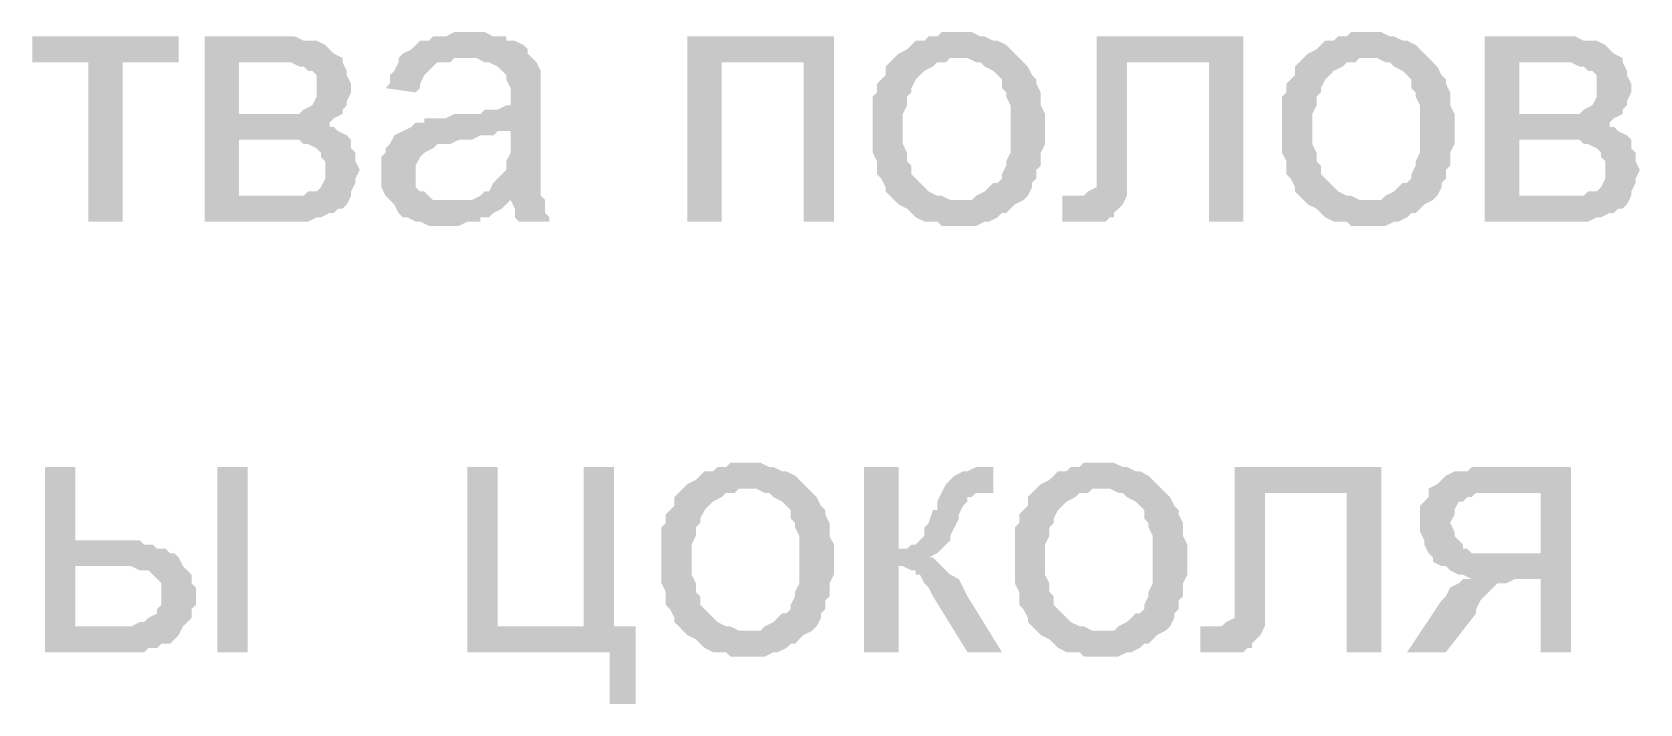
# Model space of a CAD drawing. Header units: millimetres. Extents: x -383313 to -161684, y -117025 to 99224.
# Drawn here: x -350254 to -348675, y -30309 to -29648 of the extents above; entities that cross this region are included whole.
import ezdxf

# ---------------------------------------------------------------- set-up
doc = ezdxf.new("R2010")
doc.units = ezdxf.units.MM
doc.header["$MEASUREMENT"] = 0
doc.layers.add('PDF_Solid Fills', color=7, linetype='Continuous')

# ---------------------------------------------------------------- blocks, each defined once
blk = doc.blocks.new('A$Cf5759c35')
at = {"layer": 'PDF_Solid Fills'}
for points in [[(8640.1, -11383.4), (8640.1, -11383.4), (8623.1, -11383.4), (8614.7, -11387.7), (8610.4, -11387.7), (8602, -11387.7), (8597.7, -11391.9), (8589.3, -11391.9), (8585, -11396.1), (8580.8, -11400.4), (8572.3, -11404.6), (8568.1, -11408.8), (8631.6, -11408.8), (8635.8, -11408.8), (8644.3, -11408.8), (8652.8, -11413.1), (8657, -11413.1), (8665.5, -11417.3), (8669.7, -11421.5), (8669.7, -11421.5), (8673.9, -11425.8), (8673.9, -11430), (8678.2, -11438.5), (8678.2, -11446.9), (8678.2, -11446.9), (8678.2, -11455.4), (8673.9, -11455.4), (8665.5, -11459.6), (8661.2, -11459.6), (8652.8, -11459.6), (8648.5, -11463.9), (8640.1, -11463.9), (8631.6, -11463.9), (8623.1, -11463.9), (8614.7, -11468.1), (8606.2, -11468.1), (8602, -11468.1), (8593.5, -11468.1), (8593.5, -11472.3), (8585, -11472.3), (8580.8, -11476.6), (8678.2, -11480.8), (8678.2, -11489.3), (8678.2, -11493.5), (8678.2, -11502), (8673.9, -11510.4), (8673.9, -11514.7), (8673.9, -11518.9), (8669.7, -11523.1), (8665.5, -11527.4), (8661.2, -11531.6), (8657, -11540.1), (8652.8, -11540.1), (8648.5, -11544.3), (8640.1, -11548.5), (8678.2, -11548.5), (8678.2, -11548.5), (8682.4, -11557), (8682.4, -11565.5), (8686.6, -11569.7), (8716.3, -11569.7), (8716.3, -11565.5), (8712, -11561.2), (8712, -11552.8), (8712, -11548.5), (8707.8, -11544.3), (8707.8, -11540.1), (8707.8, -11535.8), (8707.8, -11531.6), (8707.8, -11523.1), (8707.8, -11514.7), (8707.8, -11506.2), (8707.8, -11493.5), (8707.8, -11451.2), (8707.8, -11451.2), (8707.8, -11442.7), (8707.8, -11434.2), (8707.8, -11430), (8707.8, -11425.8), (8707.8, -11421.5), (8703.6, -11413.1), (8699.3, -11408.8), (8695.1, -11404.6), (8695.1, -11400.4), (8690.9, -11396.1), (8682.4, -11391.9), (8673.9, -11391.9), (8673.9, -11387.7), (8665.5, -11387.7), (8661.2, -11387.7), (8652.8, -11383.4), (8644.3, -11383.4)], [(9118.4, -11383.4), (9118.4, -11383.4), (9101.5, -11383.4), (9097.3, -11387.7), (9088.8, -11387.7), (9084.6, -11391.9), (9076.1, -11391.9), (9071.9, -11396.1), (9067.6, -11400.4), (9059.2, -11404.6), (9059.2, -11404.6), (9054.9, -11408.8), (9118.4, -11408.8), (9118.4, -11408.8), (9126.9, -11408.8), (9135.4, -11413.1), (9139.6, -11413.1), (9143.8, -11417.3), (9152.3, -11421.5), (9156.5, -11425.8), (9160.8, -11430), (9160.8, -11438.5), (9165, -11442.7), (9165, -11446.9), (9169.2, -11455.4), (9169.2, -11463.9), (9169.2, -11468.1), (9169.2, -11476.6), (9169.2, -11480.8), (9169.2, -11489.3), (9169.2, -11497.7), (9169.2, -11502), (9165, -11510.4), (9165, -11514.7), (9160.8, -11523.1), (9160.8, -11527.4), (9156.5, -11531.6), (9152.3, -11531.6), (9148.1, -11535.8), (9143.8, -11540.1), (9135.4, -11544.3), (9131.1, -11548.5), (9122.7, -11548.5), (9118.4, -11548.5), (9054.9, -11548.5), (9059.2, -11552.8), (9067.6, -11557), (9071.9, -11561.2), (9076.1, -11565.5), (9084.6, -11569.7), (9088.8, -11569.7), (9097.3, -11569.7), (9101.5, -11573.9), (9110, -11573.9), (9118.4, -11573.9), (9122.7, -11573.9), (9126.9, -11573.9), (9135.4, -11573.9), (9143.8, -11569.7), (9148.1, -11569.7), (9156.5, -11565.5), (9160.8, -11561.2), (9165, -11561.2), (9169.2, -11557), (9173.5, -11552.8), (9181.9, -11548.5), (9186.2, -11544.3), (9190.4, -11535.8), (9190.4, -11531.6), (9190.4, -11531.6), (9194.6, -11527.4), (9194.6, -11518.9), (9198.9, -11514.7), (9198.9, -11506.2), (9198.9, -11502), (9203.1, -11493.5), (9203.1, -11485), (9203.1, -11476.6), (9203.1, -11472.3), (9203.1, -11463.9), (9198.9, -11455.4), (9198.9, -11446.9), (9198.9, -11442.7), (9194.6, -11434.2), (9194.6, -11430), (9190.4, -11425.8), (9186.2, -11417.3), (9181.9, -11413.1), (9177.7, -11408.8), (9173.5, -11404.6), (9169.2, -11400.4), (9165, -11396.1), (9156.5, -11391.9), (9152.3, -11391.9), (9143.8, -11387.7), (9139.6, -11387.7), (9131.1, -11383.4), (9126.9, -11383.4)], [(9520.6, -11383.4), (9520.6, -11383.4), (9503.7, -11383.4), (9499.4, -11387.7), (9491, -11387.7), (9486.7, -11391.9), (9478.3, -11391.9), (9474, -11396.1), (9469.8, -11400.4), (9461.3, -11404.6), (9461.3, -11404.6), (9457.1, -11408.8), (9520.6, -11408.8), (9520.6, -11408.8), (9529.1, -11408.8), (9537.5, -11413.1), (9541.8, -11413.1), (9546, -11417.3), (9554.5, -11421.5), (9558.7, -11425.8), (9562.9, -11430), (9562.9, -11438.5), (9567.2, -11442.7), (9567.2, -11446.9), (9571.4, -11455.4), (9571.4, -11463.9), (9571.4, -11468.1), (9571.4, -11476.6), (9571.4, -11480.8), (9571.4, -11489.3), (9571.4, -11497.7), (9571.4, -11502), (9567.2, -11510.4), (9567.2, -11514.7), (9562.9, -11523.1), (9562.9, -11527.4), (9558.7, -11531.6), (9554.5, -11531.6), (9550.2, -11535.8), (9546, -11540.1), (9537.5, -11544.3), (9533.3, -11548.5), (9524.8, -11548.5), (9520.6, -11548.5), (9457.1, -11548.5), (9461.3, -11552.8), (9469.8, -11557), (9474, -11561.2), (9478.3, -11565.5), (9486.7, -11569.7), (9491, -11569.7), (9499.4, -11569.7), (9503.7, -11573.9), (9512.1, -11573.9), (9520.6, -11573.9), (9524.8, -11573.9), (9529.1, -11573.9), (9537.5, -11573.9), (9546, -11569.7), (9550.2, -11569.7), (9558.7, -11565.5), (9562.9, -11561.2), (9567.2, -11561.2), (9571.4, -11557), (9575.6, -11552.8), (9584.1, -11548.5), (9588.3, -11544.3), (9592.6, -11535.8), (9592.6, -11531.6), (9592.6, -11531.6), (9596.8, -11527.4), (9596.8, -11518.9), (9601, -11514.7), (9601, -11506.2), (9601, -11502), (9605.3, -11493.5), (9605.3, -11485), (9605.3, -11476.6), (9605.3, -11472.3), (9605.3, -11463.9), (9601, -11455.4), (9601, -11446.9), (9601, -11442.7), (9596.8, -11434.2), (9596.8, -11430), (9592.6, -11425.8), (9588.3, -11417.3), (9584.1, -11413.1), (9579.9, -11408.8), (9575.6, -11404.6), (9571.4, -11400.4), (9567.2, -11396.1), (9558.7, -11391.9), (9554.5, -11391.9), (9546, -11387.7), (9541.8, -11387.7), (9533.3, -11383.4), (9529.1, -11383.4)], [(8352.2, -11387.7), (8208.3, -11387.7), (8208.3, -11413.1), (8263.3, -11413.1), (8263.3, -11569.7), (8297.2, -11569.7), (8297.2, -11413.1), (8352.2, -11413.1)], [(8449.6, -11387.7), (8377.6, -11387.7), (8377.6, -11569.7), (8479.2, -11569.7), (8487.7, -11565.5), (8491.9, -11565.5), (8500.4, -11561.2), (8504.6, -11561.2), (8508.8, -11557), (8513.1, -11557), (8517.3, -11552.8), (8521.5, -11544.3), (8411.5, -11544.3), (8411.5, -11489.3), (8449.6, -11489.3), (8517.3, -11485), (8508.8, -11480.8), (8504.6, -11476.6), (8500.4, -11476.6), (8500.4, -11472.3), (8504.6, -11468.1), (8411.5, -11463.9), (8411.5, -11413.1), (8445.3, -11413.1), (8513.1, -11408.8), (8504.6, -11404.6), (8500.4, -11400.4), (8496.1, -11396.1), (8487.7, -11391.9), (8487.7, -11391.9), (8479.2, -11391.9), (8475, -11391.9), (8466.5, -11387.7), (8458, -11387.7)], [(8995.7, -11387.7), (8851.7, -11387.7), (8851.7, -11569.7), (8885.6, -11569.7), (8885.6, -11413.1), (8966, -11413.1)], [(9397.8, -11387.7), (9253.9, -11387.7), (9253.9, -11535.8), (9253.9, -11535.8), (9245.4, -11540.1), (9245.4, -11540.1), (9241.2, -11544.3), (9232.7, -11544.3), (9220, -11544.3), (9220, -11569.7), (9224.3, -11569.7), (9232.7, -11569.7), (9237, -11569.7), (9245.4, -11569.7), (9245.4, -11569.7), (9253.9, -11569.7), (9262.4, -11569.7), (9266.6, -11565.5), (9270.8, -11565.5), (9270.8, -11561.2), (9275.1, -11557), (9279.3, -11552.8), (9283.5, -11544.3), (9283.5, -11540.1), (9283.5, -11535.8), (9283.5, -11531.6), (9283.5, -11523.1), (9283.5, -11514.7), (9283.5, -11506.2), (9283.5, -11413.1), (9364, -11413.1)], [(9706.9, -11387.7), (9634.9, -11387.7), (9634.9, -11569.7), (9736.5, -11569.7), (9745, -11565.5), (9749.2, -11565.5), (9757.7, -11561.2), (9761.9, -11561.2), (9766.1, -11557), (9770.4, -11557), (9774.6, -11552.8), (9778.8, -11544.3), (9668.8, -11544.3), (9668.8, -11489.3), (9706.9, -11489.3), (9774.6, -11485), (9766.1, -11480.8), (9761.9, -11476.6), (9757.7, -11476.6), (9757.7, -11472.3), (9761.9, -11468.1), (9668.8, -11463.9), (9668.8, -11413.1), (9702.6, -11413.1), (9770.4, -11408.8), (9761.9, -11404.6), (9757.7, -11400.4), (9753.4, -11396.1), (9745, -11391.9), (9745, -11391.9), (9736.5, -11391.9), (9732.3, -11391.9), (9723.8, -11387.7), (9715.3, -11387.7)], [(8513.1, -11408.8), (8445.3, -11413.1), (8445.3, -11413.1), (8462.3, -11413.1), (8470.7, -11417.3), (8475, -11417.3), (8479.2, -11421.5), (8483.4, -11421.5), (8487.7, -11425.8), (8487.7, -11434.2), (8487.7, -11438.5), (8487.7, -11442.7), (8487.7, -11446.9), (8483.4, -11455.4), (8483.4, -11455.4), (8475, -11459.6), (8470.7, -11463.9), (8466.5, -11463.9), (8458, -11463.9), (8453.8, -11463.9), (8441.1, -11463.9), (8411.5, -11463.9), (8504.6, -11468.1), (8513.1, -11463.9), (8513.1, -11459.6), (8517.3, -11455.4), (8517.3, -11451.2), (8521.5, -11442.7), (8521.5, -11438.5), (8521.5, -11434.2), (8517.3, -11425.8), (8517.3, -11421.5), (8513.1, -11413.1)], [(8568.1, -11408.8), (8568.1, -11413.1), (8563.9, -11421.5), (8559.6, -11425.8), (8559.6, -11434.2), (8555.4, -11438.5), (8585, -11442.7), (8589.3, -11438.5), (8589.3, -11434.2), (8593.5, -11425.8), (8597.7, -11421.5), (8602, -11417.3), (8606.2, -11413.1), (8610.4, -11413.1), (8618.9, -11413.1), (8623.1, -11408.8), (8631.6, -11408.8)], [(9054.9, -11408.8), (9050.7, -11413.1), (9046.5, -11417.3), (9046.5, -11425.8), (9042.2, -11430), (9038, -11434.2), (9038, -11442.7), (9033.8, -11446.9), (9033.8, -11455.4), (9033.8, -11463.9), (9033.8, -11472.3), (9033.8, -11480.8), (9033.8, -11480.8), (9033.8, -11489.3), (9033.8, -11497.7), (9033.8, -11502), (9038, -11510.4), (9038, -11518.9), (9038, -11523.1), (9042.2, -11527.4), (9046.5, -11535.8), (9046.5, -11540.1), (9050.7, -11544.3), (9054.9, -11548.5), (9118.4, -11548.5), (9114.2, -11548.5), (9110, -11548.5), (9101.5, -11544.3), (9097.3, -11544.3), (9088.8, -11540.1), (9084.6, -11535.8), (9080.3, -11531.6), (9080.3, -11531.6), (9076.1, -11527.4), (9071.9, -11523.1), (9071.9, -11514.7), (9067.6, -11510.4), (9067.6, -11502), (9063.4, -11493.5), (9063.4, -11489.3), (9063.4, -11480.8), (9063.4, -11476.6), (9063.4, -11468.1), (9063.4, -11463.9), (9067.6, -11455.4), (9067.6, -11446.9), (9071.9, -11442.7), (9071.9, -11438.5), (9076.1, -11430), (9080.3, -11425.8), (9080.3, -11425.8), (9084.6, -11421.5), (9093, -11417.3), (9097.3, -11413.1), (9105.7, -11413.1), (9110, -11408.8), (9118.4, -11408.8)], [(9457.1, -11408.8), (9452.9, -11413.1), (9448.6, -11417.3), (9448.6, -11425.8), (9444.4, -11430), (9440.2, -11434.2), (9440.2, -11442.7), (9435.9, -11446.9), (9435.9, -11455.4), (9435.9, -11463.9), (9435.9, -11472.3), (9435.9, -11480.8), (9435.9, -11480.8), (9435.9, -11489.3), (9435.9, -11497.7), (9435.9, -11502), (9440.2, -11510.4), (9440.2, -11518.9), (9440.2, -11523.1), (9444.4, -11527.4), (9448.6, -11535.8), (9448.6, -11540.1), (9452.9, -11544.3), (9457.1, -11548.5), (9520.6, -11548.5), (9516.4, -11548.5), (9512.1, -11548.5), (9503.7, -11544.3), (9499.4, -11544.3), (9491, -11540.1), (9486.7, -11535.8), (9482.5, -11531.6), (9482.5, -11531.6), (9478.3, -11527.4), (9474, -11523.1), (9474, -11514.7), (9469.8, -11510.4), (9469.8, -11502), (9465.6, -11493.5), (9465.6, -11489.3), (9465.6, -11480.8), (9465.6, -11476.6), (9465.6, -11468.1), (9465.6, -11463.9), (9469.8, -11455.4), (9469.8, -11446.9), (9474, -11442.7), (9474, -11438.5), (9478.3, -11430), (9482.5, -11425.8), (9482.5, -11425.8), (9486.7, -11421.5), (9495.2, -11417.3), (9499.4, -11413.1), (9507.9, -11413.1), (9512.1, -11408.8), (9520.6, -11408.8)], [(9770.4, -11408.8), (9702.6, -11413.1), (9702.6, -11413.1), (9719.6, -11413.1), (9728, -11417.3), (9732.3, -11417.3), (9736.5, -11421.5), (9740.7, -11421.5), (9745, -11425.8), (9745, -11434.2), (9745, -11438.5), (9745, -11442.7), (9745, -11446.9), (9740.7, -11455.4), (9740.7, -11455.4), (9732.3, -11459.6), (9728, -11463.9), (9723.8, -11463.9), (9715.3, -11463.9), (9711.1, -11463.9), (9698.4, -11463.9), (9668.8, -11463.9), (9761.9, -11468.1), (9770.4, -11463.9), (9770.4, -11459.6), (9774.6, -11455.4), (9774.6, -11451.2), (9778.8, -11442.7), (9778.8, -11438.5), (9778.8, -11434.2), (9774.6, -11425.8), (9774.6, -11421.5), (9770.4, -11413.1)], [(8580.8, -11476.6), (8572.3, -11480.8), (8572.3, -11480.8), (8563.9, -11485), (8559.6, -11493.5), (8555.4, -11497.7), (8555.4, -11502), (8551.2, -11506.2), (8551.2, -11514.7), (8551.2, -11523.1), (8551.2, -11523.1), (8551.2, -11531.6), (8551.2, -11535.8), (8555.4, -11544.3), (8559.6, -11548.5), (8563.9, -11552.8), (8568.1, -11561.2), (8568.1, -11561.2), (8572.3, -11565.5), (8576.6, -11565.5), (8585, -11569.7), (8589.3, -11569.7), (8597.7, -11573.9), (8606.2, -11573.9), (8614.7, -11573.9), (8618.9, -11573.9), (8627.4, -11573.9), (8635.8, -11569.7), (8640.1, -11569.7), (8648.5, -11569.7), (8648.5, -11565.5), (8657, -11565.5), (8661.2, -11561.2), (8669.7, -11557), (8673.9, -11552.8), (8618.9, -11548.5), (8618.9, -11548.5), (8610.4, -11548.5), (8602, -11548.5), (8597.7, -11544.3), (8593.5, -11540.1), (8589.3, -11540.1), (8585, -11535.8), (8585, -11527.4), (8585, -11523.1), (8585, -11518.9), (8585, -11514.7), (8589.3, -11506.2), (8589.3, -11506.2), (8593.5, -11502), (8602, -11497.7), (8606.2, -11493.5), (8610.4, -11493.5), (8618.9, -11493.5), (8627.4, -11489.3), (8631.6, -11489.3), (8640.1, -11489.3), (8648.5, -11485), (8652.8, -11485), (8661.2, -11485), (8665.5, -11480.8), (8673.9, -11480.8), (8678.2, -11480.8)], [(8517.3, -11485), (8449.6, -11489.3), (8449.6, -11489.3), (8470.7, -11489.3), (8475, -11493.5), (8479.2, -11493.5), (8487.7, -11497.7), (8491.9, -11502), (8491.9, -11506.2), (8496.1, -11510.4), (8496.1, -11518.9), (8496.1, -11523.1), (8496.1, -11527.4), (8491.9, -11535.8), (8487.7, -11540.1), (8483.4, -11540.1), (8479.2, -11540.1), (8475, -11544.3), (8466.5, -11544.3), (8458, -11544.3), (8449.6, -11544.3), (8411.5, -11544.3), (8521.5, -11544.3), (8521.5, -11540.1), (8525.8, -11531.6), (8525.8, -11527.4), (8530, -11518.9), (8530, -11518.9), (8525.8, -11510.4), (8525.8, -11502), (8521.5, -11497.7), (8521.5, -11489.3)], [(9774.6, -11485), (9706.9, -11489.3), (9706.9, -11489.3), (9728, -11489.3), (9732.3, -11493.5), (9736.5, -11493.5), (9745, -11497.7), (9749.2, -11502), (9749.2, -11506.2), (9753.4, -11510.4), (9753.4, -11518.9), (9753.4, -11523.1), (9753.4, -11527.4), (9749.2, -11535.8), (9745, -11540.1), (9740.7, -11540.1), (9736.5, -11540.1), (9732.3, -11544.3), (9723.8, -11544.3), (9715.3, -11544.3), (9706.9, -11544.3), (9668.8, -11544.3), (9778.8, -11544.3), (9778.8, -11540.1), (9783.1, -11531.6), (9783.1, -11527.4), (9787.3, -11518.9), (9787.3, -11518.9), (9783.1, -11510.4), (9783.1, -11502), (9778.8, -11497.7), (9778.8, -11489.3)], [(8250.6, -11811), (8221, -11811), (8221, -11993), (8318.3, -11993), (8322.6, -11988.8), (8331, -11988.8), (8335.3, -11984.6), (8343.7, -11984.6), (8348, -11980.3), (8352.2, -11976.1), (8352.2, -11976.1), (8356.4, -11967.6), (8250.6, -11967.6), (8250.6, -11908.4), (8284.5, -11908.4), (8356.4, -11908.4), (8352.2, -11899.9), (8348, -11895.7), (8343.7, -11895.7), (8339.5, -11891.4), (8331, -11891.4), (8326.8, -11887.2), (8318.3, -11887.2), (8314.1, -11883), (8305.6, -11883), (8297.2, -11883), (8288.7, -11883), (8250.6, -11883)], [(8665.5, -11811), (8635.8, -11811), (8635.8, -11993), (8775.5, -11993), (8775.5, -12043.8), (8800.9, -12043.8), (8800.9, -11967.6), (8779.8, -11967.6), (8665.5, -11967.6)], [(8779.8, -11811), (8750.1, -11811), (8750.1, -11967.6), (8665.5, -11967.6), (8779.8, -11967.6)], [(8911, -11806.8), (8911, -11806.8), (8894.1, -11806.8), (8889.8, -11811), (8881.4, -11811), (8877.1, -11815.2), (8868.7, -11815.2), (8864.4, -11819.5), (8860.2, -11823.7), (8851.7, -11827.9), (8851.7, -11827.9), (8847.5, -11832.2), (8911, -11832.2), (8911, -11832.2), (8919.5, -11832.2), (8927.9, -11836.4), (8932.2, -11836.4), (8936.4, -11840.6), (8944.9, -11844.9), (8949.1, -11849.1), (8953.3, -11853.3), (8953.3, -11861.8), (8957.6, -11866), (8957.6, -11870.3), (8961.8, -11878.7), (8961.8, -11887.2), (8961.8, -11891.4), (8961.8, -11899.9), (8961.8, -11904.1), (8961.8, -11912.6), (8961.8, -11921.1), (8961.8, -11925.3), (8957.6, -11933.8), (8957.6, -11938), (8953.3, -11946.5), (8953.3, -11950.7), (8949.1, -11954.9), (8944.9, -11954.9), (8940.6, -11959.2), (8936.4, -11963.4), (8927.9, -11967.6), (8923.7, -11971.9), (8915.2, -11971.9), (8911, -11971.9), (8847.5, -11971.9), (8851.7, -11976.1), (8860.2, -11980.3), (8864.4, -11984.6), (8868.7, -11988.8), (8877.1, -11993), (8881.4, -11993), (8889.8, -11993), (8894.1, -11997.3), (8902.5, -11997.3), (8911, -11997.3), (8915.2, -11997.3), (8919.5, -11997.3), (8927.9, -11997.3), (8936.4, -11993), (8940.6, -11993), (8949.1, -11988.8), (8953.3, -11984.6), (8957.6, -11984.6), (8961.8, -11980.3), (8966, -11976.1), (8974.5, -11971.9), (8978.7, -11967.6), (8983, -11959.2), (8983, -11954.9), (8983, -11954.9), (8987.2, -11950.7), (8987.2, -11942.2), (8991.4, -11938), (8991.4, -11929.5), (8991.4, -11925.3), (8995.7, -11916.8), (8995.7, -11908.4), (8995.7, -11899.9), (8995.7, -11895.7), (8995.7, -11887.2), (8991.4, -11878.7), (8991.4, -11870.3), (8991.4, -11866), (8987.2, -11857.6), (8987.2, -11853.3), (8983, -11849.1), (8978.7, -11840.6), (8974.5, -11836.4), (8970.3, -11832.2), (8966, -11827.9), (8961.8, -11823.7), (8957.6, -11819.5), (8949.1, -11815.2), (8944.9, -11815.2), (8936.4, -11811), (8932.2, -11811), (8923.7, -11806.8), (8919.5, -11806.8)], [(9059.2, -11811), (9025.3, -11811), (9025.3, -11993), (9059.2, -11993), (9059.2, -11908.4), (9101.5, -11908.4), (9097.3, -11904.1), (9093, -11899.9), (9088.8, -11899.9), (9088.8, -11899.9), (9097.3, -11895.7), (9101.5, -11891.4), (9059.2, -11891.4)], [(9152.3, -11811), (9135.4, -11811), (9126.9, -11815.2), (9122.7, -11815.2), (9114.2, -11819.5), (9110, -11823.7), (9110, -11823.7), (9105.7, -11827.9), (9101.5, -11836.4), (9143.8, -11836.4), (9152.3, -11836.4)], [(9258.1, -11806.8), (9258.1, -11806.8), (9241.2, -11806.8), (9237, -11811), (9228.5, -11811), (9224.3, -11815.2), (9215.8, -11815.2), (9211.6, -11819.5), (9207.3, -11823.7), (9198.9, -11827.9), (9198.9, -11827.9), (9194.6, -11832.2), (9258.1, -11832.2), (9258.1, -11832.2), (9266.6, -11832.2), (9275.1, -11836.4), (9279.3, -11836.4), (9283.5, -11840.6), (9292, -11844.9), (9296.2, -11849.1), (9300.5, -11853.3), (9300.5, -11861.8), (9304.7, -11866), (9304.7, -11870.3), (9308.9, -11878.7), (9308.9, -11887.2), (9308.9, -11891.4), (9308.9, -11899.9), (9308.9, -11904.1), (9308.9, -11912.6), (9308.9, -11921.1), (9308.9, -11925.3), (9304.7, -11933.8), (9304.7, -11938), (9300.5, -11946.5), (9300.5, -11950.7), (9296.2, -11954.9), (9292, -11954.9), (9287.8, -11959.2), (9283.5, -11963.4), (9275.1, -11967.6), (9270.8, -11971.9), (9262.4, -11971.9), (9258.1, -11971.9), (9194.6, -11971.9), (9198.9, -11976.1), (9207.3, -11980.3), (9211.6, -11984.6), (9215.8, -11988.8), (9224.3, -11993), (9228.5, -11993), (9237, -11993), (9241.2, -11997.3), (9249.7, -11997.3), (9258.1, -11997.3), (9262.4, -11997.3), (9266.6, -11997.3), (9275.1, -11997.3), (9283.5, -11993), (9287.8, -11993), (9296.2, -11988.8), (9300.5, -11984.6), (9304.7, -11984.6), (9308.9, -11980.3), (9313.2, -11976.1), (9321.6, -11971.9), (9325.9, -11967.6), (9330.1, -11959.2), (9330.1, -11954.9), (9330.1, -11954.9), (9334.3, -11950.7), (9334.3, -11942.2), (9338.6, -11938), (9338.6, -11929.5), (9338.6, -11925.3), (9342.8, -11916.8), (9342.8, -11908.4), (9342.8, -11899.9), (9342.8, -11895.7), (9342.8, -11887.2), (9338.6, -11878.7), (9338.6, -11870.3), (9338.6, -11866), (9334.3, -11857.6), (9334.3, -11853.3), (9330.1, -11849.1), (9325.9, -11840.6), (9321.6, -11836.4), (9317.4, -11832.2), (9313.2, -11827.9), (9308.9, -11823.7), (9304.7, -11819.5), (9296.2, -11815.2), (9292, -11815.2), (9283.5, -11811), (9279.3, -11811), (9270.8, -11806.8), (9266.6, -11806.8)], [(9533.3, -11811), (9389.4, -11811), (9389.4, -11959.2), (9389.4, -11959.2), (9380.9, -11963.4), (9380.9, -11963.4), (9376.7, -11967.6), (9368.2, -11967.6), (9355.5, -11967.6), (9355.5, -11993), (9359.7, -11993), (9368.2, -11993), (9372.4, -11993), (9380.9, -11993), (9380.9, -11993), (9389.4, -11993), (9397.8, -11993), (9402.1, -11988.8), (9406.3, -11988.8), (9406.3, -11984.6), (9410.5, -11980.3), (9414.8, -11976.1), (9419, -11967.6), (9419, -11963.4), (9419, -11959.2), (9419, -11954.9), (9419, -11946.5), (9419, -11938), (9419, -11929.5), (9419, -11836.4), (9499.4, -11836.4)], [(9719.6, -11811), (9622.2, -11811), (9618, -11815.2), (9605.3, -11815.2), (9596.8, -11819.5), (9592.6, -11823.7), (9588.3, -11827.9), (9588.3, -11827.9), (9579.9, -11832.2), (9689.9, -11836.4), (9689.9, -11895.7), (9656.1, -11895.7), (9584.1, -11899.9), (9584.1, -11904.1), (9592.6, -11908.4), (9596.8, -11908.4), (9601, -11912.6), (9609.5, -11916.8), (9613.7, -11916.8), (9622.2, -11921.1), (9618, -11921.1), (9689.9, -11921.1), (9689.9, -11993), (9719.6, -11993)], [(8847.5, -11832.2), (8843.3, -11836.4), (8839, -11840.6), (8839, -11849.1), (8834.8, -11853.3), (8830.6, -11857.6), (8830.6, -11866), (8826.3, -11870.3), (8826.3, -11878.7), (8826.3, -11887.2), (8826.3, -11895.7), (8826.3, -11904.1), (8826.3, -11904.1), (8826.3, -11912.6), (8826.3, -11921.1), (8826.3, -11925.3), (8830.6, -11933.8), (8830.6, -11942.2), (8830.6, -11946.5), (8834.8, -11950.7), (8839, -11959.2), (8839, -11963.4), (8843.3, -11967.6), (8847.5, -11971.9), (8911, -11971.9), (8906.8, -11971.9), (8902.5, -11971.9), (8894.1, -11967.6), (8889.8, -11967.6), (8881.4, -11963.4), (8877.1, -11959.2), (8872.9, -11954.9), (8872.9, -11954.9), (8868.7, -11950.7), (8864.4, -11946.5), (8864.4, -11938), (8860.2, -11933.8), (8860.2, -11925.3), (8856, -11916.8), (8856, -11912.6), (8856, -11904.1), (8856, -11899.9), (8856, -11891.4), (8856, -11887.2), (8860.2, -11878.7), (8860.2, -11870.3), (8864.4, -11866), (8864.4, -11861.8), (8868.7, -11853.3), (8872.9, -11849.1), (8872.9, -11849.1), (8877.1, -11844.9), (8885.6, -11840.6), (8889.8, -11836.4), (8898.3, -11836.4), (8902.5, -11832.2), (8911, -11832.2)], [(9101.5, -11836.4), (9097.3, -11844.9), (9097.3, -11853.3), (9093, -11853.3), (9088.8, -11866), (9084.6, -11870.3), (9084.6, -11878.7), (9080.3, -11883), (9080.3, -11883), (9076.1, -11887.2), (9071.9, -11887.2), (9067.6, -11891.4), (9059.2, -11891.4), (9101.5, -11891.4), (9105.7, -11887.2), (9110, -11883), (9110, -11878.7), (9114.2, -11870.3), (9118.4, -11861.8), (9118.4, -11857.6), (9122.7, -11849.1), (9126.9, -11844.9), (9126.9, -11840.6), (9131.1, -11840.6), (9135.4, -11836.4), (9143.8, -11836.4)], [(9194.6, -11832.2), (9190.4, -11836.4), (9186.2, -11840.6), (9186.2, -11849.1), (9181.9, -11853.3), (9177.7, -11857.6), (9177.7, -11866), (9173.5, -11870.3), (9173.5, -11878.7), (9173.5, -11887.2), (9173.5, -11895.7), (9173.5, -11904.1), (9173.5, -11904.1), (9173.5, -11912.6), (9173.5, -11921.1), (9173.5, -11925.3), (9177.7, -11933.8), (9177.7, -11942.2), (9177.7, -11946.5), (9181.9, -11950.7), (9186.2, -11959.2), (9186.2, -11963.4), (9190.4, -11967.6), (9194.6, -11971.9), (9258.1, -11971.9), (9253.9, -11971.9), (9249.7, -11971.9), (9241.2, -11967.6), (9237, -11967.6), (9228.5, -11963.4), (9224.3, -11959.2), (9220, -11954.9), (9220, -11954.9), (9215.8, -11950.7), (9211.6, -11946.5), (9211.6, -11938), (9207.3, -11933.8), (9207.3, -11925.3), (9203.1, -11916.8), (9203.1, -11912.6), (9203.1, -11904.1), (9203.1, -11899.9), (9203.1, -11891.4), (9203.1, -11887.2), (9207.3, -11878.7), (9207.3, -11870.3), (9211.6, -11866), (9211.6, -11861.8), (9215.8, -11853.3), (9220, -11849.1), (9220, -11849.1), (9224.3, -11844.9), (9232.7, -11840.6), (9237, -11836.4), (9245.4, -11836.4), (9249.7, -11832.2), (9258.1, -11832.2)], [(9579.9, -11832.2), (9579.9, -11840.6), (9575.6, -11844.9), (9571.4, -11849.1), (9571.4, -11857.6), (9571.4, -11866), (9571.4, -11870.3), (9571.4, -11874.5), (9575.6, -11883), (9575.6, -11887.2), (9579.9, -11895.7), (9584.1, -11899.9), (9656.1, -11895.7), (9656.1, -11895.7), (9643.4, -11895.7), (9639.1, -11895.7), (9630.7, -11895.7), (9622.2, -11895.7), (9618, -11891.4), (9613.7, -11891.4), (9613.7, -11887.2), (9609.5, -11883), (9605.3, -11878.7), (9605.3, -11874.5), (9601, -11866), (9601, -11866), (9605.3, -11857.6), (9605.3, -11853.3), (9609.5, -11844.9), (9613.7, -11844.9), (9618, -11840.6), (9622.2, -11840.6), (9626.4, -11836.4), (9634.9, -11836.4), (9647.6, -11836.4), (9689.9, -11836.4)], [(8356.4, -11908.4), (8284.5, -11908.4), (8305.6, -11908.4), (8314.1, -11912.6), (8318.3, -11912.6), (8322.6, -11912.6), (8326.8, -11916.8), (8331, -11921.1), (8335.3, -11925.3), (8335.3, -11933.8), (8335.3, -11938), (8335.3, -11938), (8335.3, -11946.5), (8331, -11950.7), (8331, -11954.9), (8322.6, -11959.2), (8322.6, -11959.2), (8318.3, -11963.4), (8314.1, -11963.4), (8305.6, -11967.6), (8301.4, -11967.6), (8292.9, -11967.6), (8280.2, -11967.6), (8250.6, -11967.6), (8356.4, -11967.6), (8360.7, -11963.4), (8364.9, -11959.2), (8364.9, -11950.7), (8369.1, -11946.5), (8369.1, -11938), (8369.1, -11938), (8369.1, -11929.5), (8364.9, -11925.3), (8364.9, -11916.8), (8360.7, -11912.6)], [(9101.5, -11908.4), (9059.2, -11908.4), (9063.4, -11908.4), (9071.9, -11912.6), (9076.1, -11912.6), (9076.1, -11916.8), (9080.3, -11916.8), (9084.6, -11925.3), (9088.8, -11929.5), (9093, -11938), (9126.9, -11993), (9160.8, -11993), (9126.9, -11938), (9126.9, -11938), (9122.7, -11929.5), (9118.4, -11921.1), (9110, -11916.8), (9105.7, -11912.6)], [(9618, -11921.1), (9613.7, -11921.1), (9609.5, -11925.3), (9601, -11929.5), (9596.8, -11938), (9592.6, -11942.2), (9558.7, -11993), (9596.8, -11993), (9626.4, -11954.9), (9626.4, -11950.7), (9630.7, -11942.2), (9634.9, -11938), (9639.1, -11933.8), (9643.4, -11929.5), (9647.6, -11925.3), (9651.8, -11925.3), (9656.1, -11925.3), (9664.5, -11921.1), (9673, -11921.1), (9689.9, -11921.1)]]:
    blk.add_hatch(color=8, dxfattribs=at).paths.add_polyline_path(points)
at = {"layer": 'PDF_Solid Fills', "color": 8, "lineweight": 13}
for points in [[(8995.7, -11387.7), (8966, -11413.1), (8995.7, -11569.7), (8966, -11569.7)], [(9397.8, -11387.7), (9364, -11413.1), (9397.8, -11569.7), (9364, -11569.7)], [(8640.1, -11548.5), (8618.9, -11548.5), (8678.2, -11548.5), (8673.9, -11552.8)], [(8419.9, -11993), (8419.9, -11811), (8390.3, -11993), (8390.3, -11811)], [(9533.3, -11811), (9499.4, -11836.4), (9533.3, -11993), (9499.4, -11993)]]:
    blk.add_solid(points, dxfattribs=at)

msp = doc.modelspace()

# ---------------------------------------------------------------- block references
at = {"ltscale": 100}
msp.add_blockref('A$Cf5759c35', (-358461.97282, -18264.93104), dxfattribs=at)

doc.saveas('drawing.dxf')
